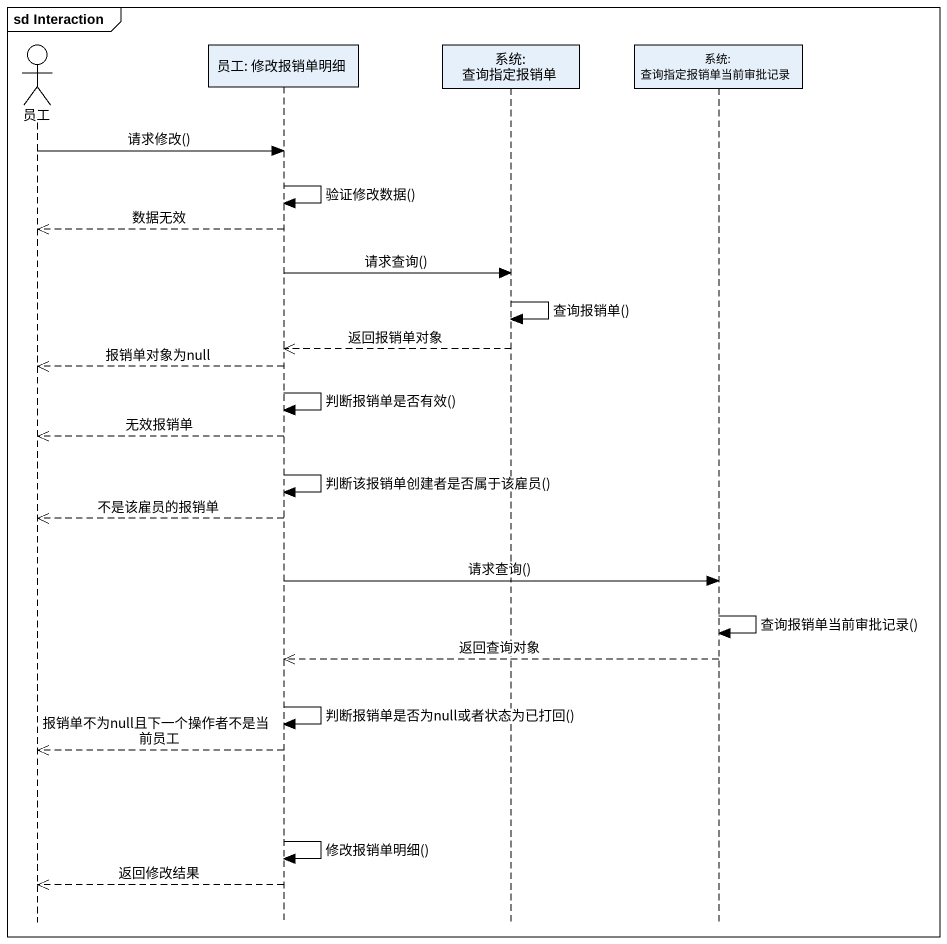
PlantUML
@startuml
mainframe sd Interaction
hide footbox
actor 员工
participant "员工: 修改报销单明细" as 员工_修改报销单明细
participant "系统: 查询指定报销单" as 系统_查询指定报销单
participant "系统: 查询指定报销单当前审批记录" as 系统_查询指定报销单当前审批记录

员工 -> 员工_修改报销单明细 : 请求修改()
员工_修改报销单明细 -> 员工_修改报销单明细 : 验证修改数据()
员工_修改报销单明细 -->> 员工 : 数据无效
员工_修改报销单明细 -> 系统_查询指定报销单 : 请求查询()
系统_查询指定报销单 -> 系统_查询指定报销单 : 查询报销单()
系统_查询指定报销单 -->> 员工_修改报销单明细 : 返回报销单对象
员工_修改报销单明细 -->> 员工 : 报销单对象为null
员工_修改报销单明细 -> 员工_修改报销单明细 : 判断报销单是否有效()
员工_修改报销单明细 -->> 员工 : 无效报销单
员工_修改报销单明细 -> 员工_修改报销单明细 : 判断该报销单创建者是否属于该雇员()
员工_修改报销单明细 -->> 员工 : 不是该雇员的报销单
员工_修改报销单明细 -> 系统_查询指定报销单当前审批记录 : 请求查询()
系统_查询指定报销单当前审批记录 -> 系统_查询指定报销单当前审批记录 : 查询报销单当前审批记录()
系统_查询指定报销单当前审批记录 -->> 员工_修改报销单明细 : 返回查询对象
员工_修改报销单明细 -> 员工_修改报销单明细 : 判断报销单是否为null或者状态为已打回()
员工_修改报销单明细 -->> 员工 : 报销单不为null且下一个操作者不是当前员工
员工_修改报销单明细 -> 员工_修改报销单明细 : 修改报销单明细()
员工_修改报销单明细 -->> 员工 : 返回修改结果
@enduml
